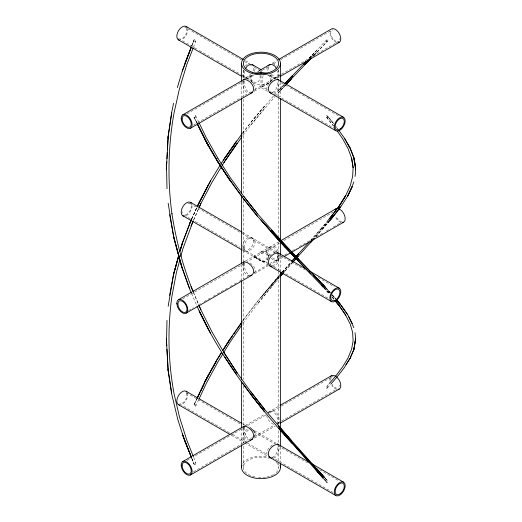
<?xml version="1.0" encoding="UTF-8"?>
<svg xmlns="http://www.w3.org/2000/svg" width="522" height="522" viewBox="0 0 522 522"><rect width="100%" height="100%" fill="white"/><g stroke="black" fill="none" stroke-linecap="round" stroke-linejoin="round"><path stroke-width="0.39" stroke-dasharray="2.61 1.96" d="M244.387 80.76C244.218 85.073 245.105 90.795 249.647 92.564M244.387 263.173C244.218 267.486 245.105 273.208 249.647 274.977M244.387 427.505C244.218 431.818 245.105 437.547 249.647 439.309M242.952 81.595C242.75 85.915 243.833 91.552 248.328 93.321M260.06 75.318C260.7 79.266 258.122 84.942 253.444 81.726L241.516 74.835M268.328 66.946L268.771 70.705M266.886 67.769L267.349 71.527M277.443 424.099C278.983 418.722 274.8 407.786 268.08 412.491M244.857 70.972L244.387 76.414L245.288 78.444L242.678 76.936M243.135 263.062C242.358 267.832 243.846 275.087 249.49 275.897M243.135 427.394C242.43 431.962 243.611 438.121 248.328 440.066M243.461 70.17L242.952 75.586L243.911 77.647L246.208 77.465L250.625 74.3M268.425 257.92C268.856 246.071 258.403 253.764 253.366 256.478L243.911 261.94M253.229 70.705L253.672 66.946M254.651 71.527L255.114 67.769M254.651 436.346C256.948 432.164 252.491 429.149 249.647 426.924M191.776 46.014L194.073 39.946A1.24 0.711 60 0 1 195.385 39.829A1.24 0.711 60 0 1 195.385 41.577A1.24 0.711 60 0 1 194.073 39.946L191.776 45.91M193.473 47.241L195.789 41.205M191.796 45.597L194.099 39.705M254.651 90.508C258.357 84.479 245.601 80.453 251.911 75.083M254.651 272.921C256.687 268.797 252.765 264.817 249.647 262.592M254.651 437.253L255.114 433.697L253.02 429.945M191.522 219.194L196.853 207.586M193.701 219.847L198.902 208.037M193.61 220.043L198.882 208.076M191.718 218.933L196.709 207.795M191.698 218.979L196.977 207.195M195.704 406.22L198.745 399.669M278.539 423.968C281.43 418.331 274.996 405.711 268.771 412.595M194.191 404.335L196.605 399.213M196.846 398.984L194.073 404.772A1.24 0.711 60 0 0 195.385 406.403A1.24 0.711 60 0 0 195.385 404.654A1.24 0.711 60 0 0 194.073 404.772L196.872 398.997M263.192 75.71L262.161 79.142L262.031 86.567L267.773 89.993M242.874 323.483L257.542 303.876M242.567 321.017L257.476 301.435L271.525 284.359M251.643 438.01L252.524 436.81M242.874 135.563L250.638 125.287L264.458 108.472M243.52 319.705L257.483 301.422L279.433 275.27M242.534 133.149L250.443 122.853L273.645 95.82M242.534 133.351L250.41 123.12M329.362 220.578L322.707 228.545M271.362 286.8L257.529 303.889L279.25 277.652M329.46 220.467L313.585 238.365M250.612 125.3L275.068 96.472M252.459 74.946C250.064 76.799 250.743 80.558 253.444 81.726M328.455 219.971L321.526 228.205L328.24 220.193M271.59 285.162L279.466 275.812L261 297.56L279.466 275.812M321.526 228.205L311.595 239.376M329.493 220.995L315.699 236.825M322.335 229.412L329.656 220.839M282.474 272.295L285.488 268.784M285.019 270.931L283.446 272.765L292.45 262.625M271.42 286.748L279.309 277.58M282.082 272.216L291.08 262.09M326.615 386.574L328.743 384.12M271.492 284.425L279.492 275.205M282.141 272.171L285.338 268.491M275.603 95.872L285.756 84.786M329.519 220.558L322.707 228.023M327.49 387.82L330.185 384.773M245.281 66.118L247.226 64.323M310.701 240.381L321.93 227.801M315.51 237.008L321.93 229.817M274.187 95.219L284.379 84.146M285.175 268.7L291.028 262.168M285.175 270.722L292.555 262.481M282.696 272.23L291.844 262.083M326.615 39.829L308.985 58.457M278.428 90.489L284.457 84.081M327.281 41.297A1.24 0.711 -60 0 1 326.211 40.677A1.24 0.711 -60 0 1 327.672 39.385A1.24 0.711 -60 0 1 327.281 41.297L313.272 56.024M316.834 52.298L327.49 41.075M279.466 90.006L284.457 84.786M311.908 56.578L313.585 54.823L310.766 57.688M308.854 58.601L316.469 50.699L308.587 58.849M313.089 56.213L316.469 52.715L313.135 56.154M251.976 75.077L249.647 76.995L246.612 78.535M258.808 71.07L259.636 70.457L257.49 71.69M272.353 80.179C269.235 82.404 265.313 86.384 267.349 90.508M272.353 445.005C269.235 447.23 265.313 451.21 267.349 455.334M248.537 429.906C244.792 432.581 243.957 437.873 244.557 442.173M247.226 429.149C243.5 431.955 241.503 438.389 243.911 442.473M267.682 91.37L261 87.513C265.143 84.486 275.968 81.354 270.089 75.083M259.721 252.896C265.855 246.658 273.11 259.199 264.798 261.587C261.705 262.188 259.317 259.656 256.785 258.357C255.689 257.535 251.415 256.374 255.03 255.963M267.434 83.801C271.786 82.365 272.327 76.029 267.434 74.953M258.462 71.312L257.535 71.847M279.609 242.998L247.2 261.705M244.583 79.142L251.93 74.894M272.282 63.149L276.51 60.709M186.935 113.848L244.015 80.897M247.539 78.861L253.875 75.201M262.331 70.32L270.083 65.844M273.606 63.814L277.13 61.779M280.653 59.743L332.09 30.048M193.427 125.097L251.212 91.741M254.736 89.706L280.803 74.653M281.508 74.248L338.589 41.29A6.492 3.752 60 0 1 331.698 36.794A6.492 3.752 60 0 1 333.043 29.754M254.318 91.37L270.853 81.823M279.309 76.943L276.712 78.444L277.613 76.414L277.143 70.972M260.954 252.1L277.978 242.273M182.707 298.93L246.501 262.109M283.831 240.557L333.108 212.095M188.52 310.57L193.46 307.719M198.406 304.868L200.52 303.641M204.05 301.605L210.405 297.938M213.23 296.307L227.344 288.157M230.169 286.526L236.525 282.859M239.35 281.227L244.289 278.37M247.115 276.745L251.35 274.298M254.175 272.667L269 264.106M269.704 263.701L283.824 255.552M284.529 255.141L287.354 253.509M292.294 250.658L296.529 248.211M299.354 246.58L312.058 239.246M316.293 236.799L322.648 233.132M326.178 231.096L330.413 228.649M333.238 227.018L340.298 222.94M254.429 273.717L268.347 265.685M268.745 265.45L283.57 256.896M245.307 425.469L265.241 413.959M268.06 412.334L279.329 405.822M186.935 460.6L191.163 458.153M195.391 455.713L244.72 427.237M247.539 425.613L265.855 415.036M269.378 413L280.653 406.488M281.358 406.083L331.392 377.197M193.427 471.842L251.917 438.075M254.736 436.451L273.756 425.463M277.28 423.433L280.803 421.398M281.508 420.993L336.475 389.262M254.429 438.056L275.303 426.004M268.732 83.05C263.245 85.941 256.217 85.373 251.154 81.83M261.307 253.561C270.716 249.503 267.766 265.665 259.878 260.237M273.672 93.321C278.167 91.552 279.25 85.915 279.048 81.595M273.672 458.14C278.167 456.378 279.25 450.74 279.048 446.414M272.353 92.564C276.895 90.795 277.782 85.073 277.613 80.76M272.353 265.933C277.117 263.988 278.063 257.751 277.443 253.196M272.353 457.383C276.895 455.621 277.782 449.892 277.613 445.586M274.481 78.953L275.388 78.639M275.388 252.015C270.938 253.764 265.137 258.573 267.349 263.884M274.481 443.778L275.388 443.465M245.288 425.482L246.612 425.384M248.328 63.86L249.49 63.691M272.51 266.859C277.887 266.181 279.309 259.512 279.048 254.964M264.778 261.594L262.279 261.47L256.067 257.535L253.366 256.485L255.03 257M272.51 63.691L274.774 64.323L276.719 66.118M275.388 78.535L272.353 76.995L270.024 75.077M246.612 78.639L248.537 79.474M245.464 60.696L249.705 63.142M270.07 74.894L276.079 78.372M241.608 59.899L185.532 27.522A6.492 3.752 -60 0 0 184.586 27.229M244.413 61.518L248.622 63.945M249.32 64.35L253.529 66.777M254.227 67.181L259.839 70.418L260.06 71.064M268.556 75.455L274.872 79.103M281.188 82.75L287.505 86.398M290.317 88.016L306.46 97.333M307.158 97.745L315.582 102.606M316.286 103.01L339.45 116.386M196.592 48.898L179.039 38.765A6.492 3.752 -60 0 1 178.309 38.093M199.397 50.523L213.433 58.627M216.943 60.65L223.964 64.702M224.669 65.106L240.812 74.431M270.579 91.618L274.781 94.045M277.587 95.663L333.662 128.04M242.671 232.453L276.49 251.982M189.91 203.417L240.642 232.708M241.347 233.119L275.166 252.641M275.87 253.053L290.669 261.594M291.374 261.998L304.763 269.73M318.152 277.463L334.361 286.819M184.116 215.071L191.163 219.142M195.391 221.582L239.787 247.213M242.606 248.837L267.264 263.075M270.083 264.706L327.868 298.062M242.691 250.319L267.695 264.752M242.626 423.877L245.451 425.508M250.39 428.36L276.001 443.145M239.892 423.727L185.532 392.342A6.492 3.752 -60 0 1 185.93 399.089A6.492 3.752 -60 0 1 179.992 403.884M254.012 431.877L274.481 443.7M278.011 445.736L307.66 462.851M319.666 469.78L339.43 481.193M179.744 403.995L231.983 434.16M232.695 434.565L246.808 442.715M247.519 443.126L267.284 454.538M271.518 456.985L332.938 492.442M231.37 435.231L244.074 442.565M244.609 442.871L267.571 456.13M256.067 257.535L260.954 260.863M273.463 424.451C270.357 422.474 267.029 419.636 266.735 415.714M253.268 83.05L249.647 80.179M271.179 258.514L274.481 260.635L276.712 260.856L277.613 258.827L277.443 254.906M251.643 429.084L253.229 430.67M272.51 257.751L275.792 259.871L278.089 260.06L279.048 257.992L278.865 254.09M271.375 74.3L275.792 77.465L278.089 77.647L279.048 75.586L278.539 70.17M325.167 287.739L330.067 293.038L325.317 287.726M325.65 287.57L330.061 292.359M325.441 287.348L330.393 292.744M325.571 287.498L330.426 292.783M323.908 287.824L329.375 293.84M323.64 287.518L329.447 293.919M323.705 287.596L329.702 294.225M325.193 478.328L327.281 480.703L325.154 478.282M325.363 478.511L327.49 480.925A1.24 0.711 60 0 1 327.49 482.674A1.24 0.711 60 0 1 326.178 481.043A1.24 0.711 60 0 1 327.49 480.925M332.207 295.472L335.418 299.126M323.66 478.752L326.824 482.393L323.764 478.857M323.986 479.131L326.615 482.171M335.607 298.747L332.468 295.008L335.522 298.656M332.273 294.754L335.92 299.119M333.29 123.212L327.672 116.367L333.662 123.675M335.842 126.324L337.799 128.882M332.364 297.299L333.91 299.184M327.49 116.099A1.24 0.711 60 0 1 327.49 117.848A1.24 0.711 60 0 1 326.178 116.217A1.24 0.711 60 0 1 327.49 116.099L333.604 123.584M332.129 296.992L334.113 299.426M332.168 297.038L334.224 299.563M326.615 117.346L333.649 126.135M326.433 117.078L333.454 125.887M268.98 256.387C261.47 249.268 274.278 241.895 276.712 251.93M270.357 255.597C263.042 248.381 275.479 241.223 278.089 251.141M337.121 128.131L337.982 129.339M196.944 122.924L194.073 117.228L196.938 122.977M194.191 117.665L197.042 123.486M195.704 115.78L198.843 122.292M191.62 293.579L196.794 305.566M193.303 291.974L198.647 304.587M193.525 292.522L198.628 304.541M191.724 458.362L194.099 464.221M191.698 458.042L194.073 463.973L191.718 457.983M193.695 457.461L195.789 462.72M280.484 82.169L280.484 96.831M280.484 255.643L280.484 271.12M280.484 447.034L280.484 461.696M278.624 69.955L278.624 78.913M278.624 79.729L278.624 96.831M278.624 97.647L278.624 236.916M278.624 241.797L278.624 251.571M278.624 254.834L278.624 270.305M278.624 271.12L278.624 424.229M278.624 430.748L278.624 443.778M278.624 444.594L278.624 461.696M278.624 462.512L278.624 467.399M261 75.729L261 87.513M243.376 69.955L243.376 80.545M243.376 81.36L243.376 98.462M243.376 99.278L243.376 192.931M243.376 200.265L243.376 262.977M243.376 263.786L243.376 278.448M243.376 281.704L243.376 379.435M243.376 385.954L243.376 425.045M243.376 428.301L243.376 442.963M243.376 446.219L243.376 467.399M241.516 82.169L241.516 96.831M241.516 264.602L241.516 280.079M241.516 428.301L241.516 444.594M276.262 462.309A17.624 10.179 0 0 1 274.096 474.204M273.463 474.589A17.624 10.179 0 0 1 267.023 476.958M265.561 477.225A17.624 10.179 0 0 1 256.439 477.225M254.977 476.958A17.624 10.179 0 0 1 244.87 463.301A17.624 10.179 0 0 1 269.143 458.375M242.815 463.366A19.484 11.249 0 0 1 269.998 457.422M339.933 38.321A6.492 3.752 60 0 1 339.776 39.6M336.755 42.582A7.732 4.463 60 0 1 330.061 30.987M186.263 28.195A6.492 3.752 -60 0 1 185.532 35.02A6.492 3.752 -60 0 1 179.992 39.059M187.568 28.462A7.732 4.463 -60 0 1 182.289 39.457M342.171 221.609A6.492 3.752 60 0 1 335.9 216.043M341.127 222.47A7.732 4.463 60 0 1 335.235 216.591M187.848 203.234A6.492 3.752 -60 0 1 190.902 208.624A6.492 3.752 -60 0 1 184.364 214.96M182.224 212.976A6.492 3.752 -60 0 1 182.067 211.691M192.129 205.883A7.732 4.463 -60 0 1 185.245 215.958M187.568 393.288A7.732 4.463 -60 0 1 182.289 404.276M336.527 388.224A6.492 3.752 60 0 1 332.09 384.29M330.746 379.762A6.492 3.752 60 0 1 331.366 377.465M332.09 376.793A6.492 3.752 60 0 1 333.043 376.499M339.933 385.066A6.492 3.752 60 0 1 339.776 386.345M336.755 389.327A7.732 4.463 60 0 1 331.822 385.223M330.061 381.001A7.732 4.463 60 0 1 330.061 377.732M244.387 247.337L244.557 250.723L245.288 251.813C250.403 251.656 256.85 245.457 254.651 240.042C250.11 234.026 243.657 242.025 244.387 247.337M242.952 246.508L243.135 249.901L243.911 251.023C249.105 251.017 255.362 244.603 253.229 239.22C248.746 233.308 242.345 241.301 242.952 246.508M264.523 106.038L250.443 122.853L264.523 106.038M285.775 84.753L278.304 92.805L285.834 84.721M195.176 464.312A1.24 0.711 -60 0 0 195.567 462.401A1.24 0.711 -60 0 0 194.099 463.699A1.24 0.711 -60 0 0 195.176 464.312M327.281 388.042A1.24 0.711 -60 0 0 327.672 386.13A1.24 0.711 -60 0 0 326.211 387.428A1.24 0.711 -60 0 0 327.281 388.042M195.176 117.567A1.24 0.711 -60 0 0 195.567 115.656A1.24 0.711 -60 0 0 194.099 116.948A1.24 0.711 -60 0 0 195.176 117.567"/><path stroke-width="0.78" d="M166.459 163.145L166.988 188.677M166.988 320.41L166.459 345.081M166.786 161.827L166.348 169.794L168.169 136.333L171.699 112.406L173.552 103.278M166.955 158.642L167.301 152.267M167.431 149.879L168.169 136.333L171.699 112.928M353.113 167.438L352.637 176.599L350.197 185.891L345.636 195.743L339.189 206.073L345.818 195.489L339.352 205.805L328.756 219.573M168.045 138.186L168.169 136.333M355.012 176.449C356.826 166.883 354.19 157.187 350.301 148.483L344.533 138.317L338.739 130.193M168.169 306.316L173.552 274.396L178.765 255.062M350.614 356.787L353.831 349.662L355.652 338.647L355.012 332.638M353.831 349.662L355.652 338.647L353.955 349.394L350.177 358.288M169.617 295.354L173.552 274.396L178.765 255.584M179.698 260.439L176.482 272.21L171.966 295.981C167.399 328.305 168.104 361.263 173.996 393.373L179.47 416.928L186.804 440.176L193.394 456.711M180.769 256.511L182.915 248.661L193.049 221.321M179.829 251.232L182.302 243.272L191.202 219.925M180.044 250.991L182.302 243.272L189.29 224.852M173.552 274.396L178.805 255.721M180.116 251.056L182.302 243.272M177.356 87.552L182.302 71.031L191.202 47.398M352.624 185.153L353.831 181.937M182.302 71.031L185.173 63.449M185.747 61.935L191.202 47.528M193.179 47.998L186.804 64.604L179.47 88.72L173.996 113.13C168.104 146.401 167.399 180.488 171.966 213.968L171.927 213.713C176.11 240.492 182.968 266.899 193.303 291.974M184.879 63.266L191.222 47.065M199.221 207.299L200.846 203.613L199.143 207.495M191.006 225.948L193.303 220.734M191.385 219.677L189.388 224.134L191.365 219.716M197.042 207.051L199.371 201.851M197.309 206.464L210.666 180.684M352.383 185.799L347.711 195.985L352.265 186.582M199.078 398.938L206.164 383.65L217.85 362.04L222.914 353.812M243.135 263.062L243.911 261.94C249.934 261.444 258.246 272.197 250.625 275.747M243.135 427.394L243.911 426.272C249.934 425.776 258.246 436.536 250.625 440.085M196.951 398.482L204.898 381.647L216.852 359.932L221.596 352.37M204.82 382.352L197.192 398.26L199.672 393.223M352.383 186.321L347.6 196.259L340.833 206.692L332.468 217.517M200.37 391.774L203.867 384.557M205.616 380.949L208.415 375.174L216.395 361.328M197.551 206.151L208.415 184.853M200.768 203.802L211.873 182.556L224.075 162.322M199.287 202.047L210.731 180.501L220.304 164.919M208.415 375.174L204.82 381.83L216.793 360.115L221.543 352.546M245.862 68.154C247.023 65.022 251.323 63.103 253.92 65.739M221.139 163.569L236.544 140.973M223.755 352.441L230.502 341.479L241.954 324.821M222.894 350.308L229.863 339.202L242.11 321.669M222.842 350.484L229.752 339.476M237.099 143.178L223.997 162.427L241.901 136.849M224.78 347.326L229.302 340.664M230.209 339.339L232.492 336.018M233.863 334.028L236.146 330.707M237.06 329.375L242.077 322.074M223.299 160.078L242.038 133.795M345.91 364.708L350.295 358.02L344.363 367.586L336.86 377.21M224.78 158.133L230.881 149.573M231.82 148.255L234.639 144.307M331.144 216.747L339.568 205.564M335.457 376.382L342.641 366.894L348.043 357.955L351.613 349.127L353.113 340.788L352.591 332.22L350.197 324.058L345.636 315.066M340.618 206.934L330.178 220.225M331 218.574L333.558 215.416M338.674 209.1L339.698 207.841M328.971 219.357L331.561 216.278M329.963 220.441L332.044 217.987M280.301 276.425L282.917 273.371M279.838 276.973L282.989 273.306M281.554 272.83L279.968 274.657L281.619 272.765M329.278 383.507L335.659 376.134M330.583 219.351L332.71 216.95M330.726 384.166L336.657 377.458M292.972 262.031L298.225 256.145M314.029 238.671L293.083 261.894M292.026 261.052L298.48 253.855L291.609 261.502M310.871 242.215L314.087 238.619M298.356 253.992L309.089 242.156M286.369 84.14L311.406 57.955M284.921 83.566L306.336 61.178M284.966 83.54L292.059 76.01M303.608 64.735L305.207 63.058M291.674 77.249L292.783 76.088M307.438 61.25L309.115 59.495M306.179 61.374L304.496 63.116L306.133 61.426M310.446 58.927L304.796 64.741L310.91 58.444M243.461 79.957L243.911 79.527C249.934 79.031 258.246 89.784 250.625 93.34M268.08 65.739C270.677 63.103 274.977 65.022 276.138 68.154M182.798 114.814L244.805 79.011M270.168 64.369L261 69.661L252.524 64.767M278.624 59.488L331.477 28.971A7.732 4.463 60 0 1 339.678 34.328A7.732 4.463 60 0 1 338.073 42.713M190.523 128.203L252.537 92.401M280.014 76.538L339.202 42.36M178.42 299.752L191.731 292.066M193.133 291.256L244.263 261.737M280.803 240.642L335.848 208.859M186.152 313.141L251.806 275.238M284.281 256.485L343.58 222.248M182.798 461.559L191.248 456.678M192.657 455.863L244.1 426.167M280.033 405.418L331.477 375.723M190.523 474.948L252.537 439.146M280.014 423.283L339.202 389.112M254.925 73.341L261 72.277L267.075 73.341M271.375 93.34C263.754 89.784 272.066 79.031 278.089 79.527L278.539 79.957M271.375 266.709C263.754 263.16 272.066 252.407 278.089 252.902L278.865 254.025M271.375 458.159C263.754 454.61 272.066 443.857 278.089 444.352L278.539 444.777M186.152 26.452L243.35 59.469M277.202 79.018L343.58 117.339A7.732 4.463 -60 0 1 341.127 129.312A7.732 4.463 -60 0 1 334.432 125.45A7.732 4.463 -60 0 1 343.58 117.339M178.42 39.842L241.973 76.532M269.476 92.407L335.848 130.728M190.523 202.347L241.967 232.042M277.195 252.387L306.088 269.065M309.611 271.101L339.202 288.19A7.732 4.463 -60 0 1 336.755 300.163A7.732 4.463 -60 0 1 330.061 296.294A7.732 4.463 -60 0 1 339.202 288.19M182.798 215.736L241.986 249.907M269.463 265.776L331.477 301.579M186.152 391.272L197.447 397.797M198.862 398.606L241.921 423.472M277.221 443.85L308.985 462.192M311.105 463.412L343.58 482.158A7.732 4.463 -60 0 1 341.127 494.138A7.732 4.463 -60 0 1 334.432 490.269A7.732 4.463 -60 0 1 343.58 482.158M178.42 404.661L229.954 434.415M268.784 456.828L335.848 495.548M285.26 247.415L310.871 273.991M285.175 245.255L321.93 283.577M298.356 261.124L323.359 287.224M298.225 258.971L310.525 271.727M313.585 275.727L324.619 287.172M310.871 272.04L324.893 286.748M269.15 229.021L261 219.919L271.59 232.199L288.901 250.403M290.565 252.146L297.22 259.101M285.175 247.271L298.48 261.254M279.466 428.601L317.18 470.244M298.356 259.101L271.42 230.091M325.095 286.969L322.335 283.981L325.03 286.911M292.248 442.584L303.223 454.806M304.313 455.987L313.585 466.048M271.492 232.407L285.338 247.48L257.483 216.271L243.52 198.849M322.713 284.842L324.795 287.146M323.111 286.937L321.526 285.188L323.164 286.996M285.019 245.046L257.542 213.824L243.748 196.403M270.233 230.235L285.488 247.193M297.22 448.294L305.207 457.22M271.59 231.677L279.466 240.544M292.059 443.406L278.428 428.066L323.138 478.145M324.671 477.734L316.834 468.841L324.828 477.904M337.023 300.946L339.698 303.993M324.625 477.676L278.304 425.756L291.648 440.986L264.471 409.209L250.612 391.539L264.458 409.222M323.255 478.269L316.104 470.015L322.935 477.917M278.48 428.138C247.48 392.622 219.573 354.046 199.293 311.347L210.666 333.571M336.651 299.993L340.833 304.978L347.417 314.296M336.54 299.876L340.618 304.737L336.442 299.745M335.45 301.07L339.574 306.107L335.111 300.639M335.248 300.822L339.352 305.866L345.812 315.321L339.189 305.598M257.542 213.824L243.794 196.416L230.502 177.943L217.759 158.133M257.483 216.271L243.474 198.836L229.856 180.22L216.943 160.45M242.534 382.998L250.41 393.712M250.638 391.552L237.047 372.695L223.997 352.683L237.099 372.793M242.534 197.199C228.806 178.674 215.612 159.725 204.82 139.309L216.793 159.641M341.003 305.246L347.6 314.551L352.383 323.627M337.297 131.055L342.81 139.009L348.161 148.822L351.606 158.238L353.153 167.706L351.567 157.97M224.78 357.087L236.512 374.3M216.793 160.163L229.752 179.94M229.791 180.116L216.852 160.345L204.892 139.498L197.401 124.216M224.075 352.787L211.873 331.698L200.768 309.592M344.644 138.591L350.301 148.483L348.448 145.103M217.85 158.238L206.164 137.488L199.189 123.016M197.296 123.636L208.415 145.697L197.296 123.694M348.448 316.215L353.831 327.64M199.293 310.825L208.415 329.238M189.382 288.398L191.32 292.881M197.055 306.166L199.371 311.536M191.006 286.585L193.231 291.824M350.301 149.005L353.955 157.97M191.13 456.894L184.879 441.521L177.356 418.096M191.404 457.305L182.302 434.023L191.424 457.233M169.617 214.594L174.289 239.67L180.893 264.262L189.29 287.681M168.169 203.254L173.552 236.309L182.302 268.556L189.29 288.203M173.552 236.309L182.302 268.556M177.356 417.574L171.705 394.103L168.169 370.979L166.348 338.647L166.759 345.923M168.045 369.178L171.705 393.575M166.942 349.153L168.169 370.979M280.484 63.443A19.484 11.249 0 0 1 251.258 73.178A19.484 11.249 0 0 1 251.258 53.701A19.484 11.249 0 0 1 280.484 63.443L280.484 81.36M280.484 98.462L280.484 240.172M280.484 241.797L280.484 254.834M280.484 271.936L280.484 446.219M280.484 463.327L280.484 467.399M261 69.837L261 73.628M241.516 63.443L241.516 81.36M241.516 98.462L241.516 193.747M241.516 196.194L241.516 263.786M241.516 280.895L241.516 379.435M241.516 381.067L241.516 427.492M241.516 445.41L241.516 467.399M280.105 465.2A19.484 11.249 0 0 1 261 478.641A19.484 11.249 0 0 1 241.895 465.2M179.555 40.187A7.732 4.463 -60 0 1 178.42 30.915A7.732 4.463 -60 0 1 187.02 27.255M334.98 209.668A7.732 4.463 60 0 1 336.977 208.513M338.295 208.643A7.732 4.463 60 0 1 344.761 216.056A7.732 4.463 60 0 1 342.445 222.6M183.927 216.088A7.732 4.463 -60 0 1 182.798 206.81A7.732 4.463 -60 0 1 191.391 203.156M179.555 405.013A7.732 4.463 -60 0 1 178.42 395.735A7.732 4.463 -60 0 1 187.02 392.081M330.609 376.525A7.732 4.463 60 0 1 339.202 380.186A7.732 4.463 60 0 1 338.073 389.458M291.648 78.43L286.291 84.205L291.648 78.43M264.523 411.662L250.475 393.999L264.517 411.675M200.846 309.781L198.96 305.331L200.846 309.781M355.541 167.758L353.831 157.651L355.652 169.794L355.541 167.758M252.185 72.251A17.624 10.179 0 0 0 278.624 63.443A17.624 10.179 0 0 0 252.185 54.627A17.624 10.179 0 0 0 252.185 72.251M182.067 118.859A6.492 3.752 60 0 0 188.957 127.427A6.492 3.752 60 0 0 188.957 118.24A6.492 3.752 60 0 0 182.067 118.859M181.193 118.35A7.732 4.463 60 0 0 189.395 128.556A7.732 4.463 60 0 0 189.395 117.62A7.732 4.463 60 0 0 181.193 118.35M340.899 128.471A6.492 3.752 -60 0 0 342.961 118.409A6.492 3.752 -60 0 0 335.281 125.221A6.492 3.752 -60 0 0 340.899 128.471M177.858 303.928A6.492 3.752 60 0 0 184.742 312.495A6.492 3.752 60 0 0 184.742 303.315A6.492 3.752 60 0 0 177.858 303.928M176.821 303.289A7.732 4.463 60 0 0 185.023 313.487A7.732 4.463 60 0 0 185.023 302.558A7.732 4.463 60 0 0 176.821 303.289M336.527 299.315A6.492 3.752 -60 0 0 338.589 289.26A6.492 3.752 -60 0 0 330.902 296.072A6.492 3.752 -60 0 0 336.527 299.315M340.899 493.29A6.492 3.752 -60 0 0 342.961 483.235A6.492 3.752 -60 0 0 335.281 490.047A6.492 3.752 -60 0 0 340.899 493.29M182.067 465.604A6.492 3.752 60 0 0 188.957 474.172A6.492 3.752 60 0 0 188.957 464.991A6.492 3.752 60 0 0 182.067 465.604M181.193 465.095A7.732 4.463 60 0 0 189.395 475.301A7.732 4.463 60 0 0 189.395 464.365A7.732 4.463 60 0 0 181.193 465.095"/></g></svg>
